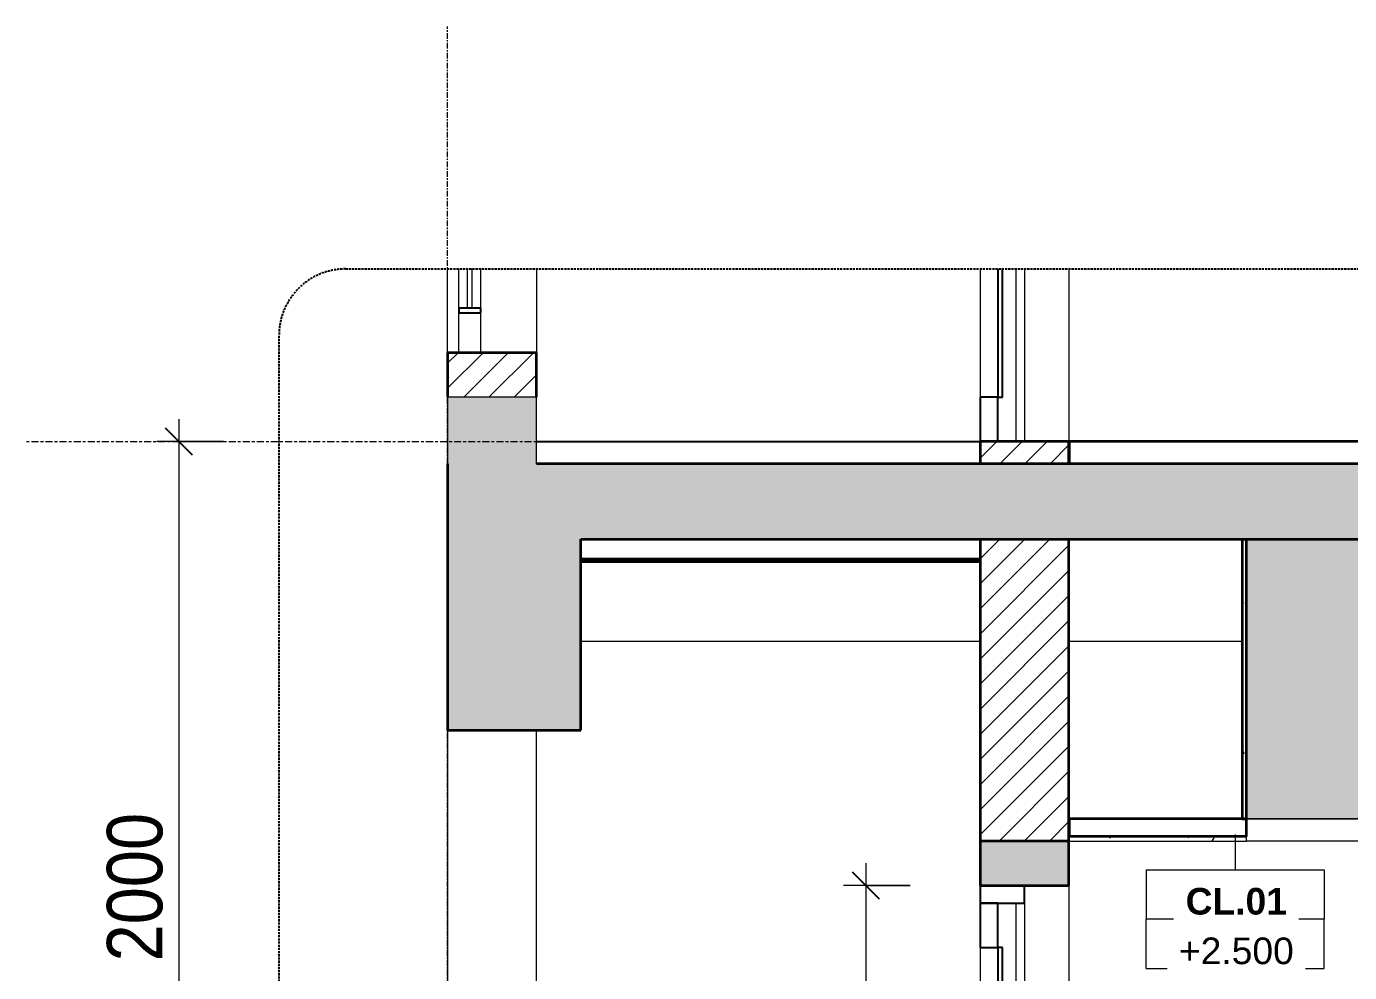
# Model space of a CAD drawing. Header units: millimetres. Extents: x 32270 to 221883, y 3811 to 78637.
# Drawn here: x 45254 to 48235, y 7804 to 9935 of the extents above; entities that cross this region are included whole.
import ezdxf

# ---------------------------------------------------------------- set-up
doc = ezdxf.new("R2010")
doc.units = ezdxf.units.MM
for name, pattern in [('Centre', [31.75, 6.35, -4.7625, 15.875, -4.7625]), ('Grid Line', [22.225, 12.7, -3.175, 3.175, -3.175]), ('Hidden', [7.14375, 4.7625, -2.38125]), ('IMPORT-CENTER _2_', [40.64, 25.4, -5.08, 5.08, -5.08])]:
    doc.linetypes.add(name, pattern=pattern)
for name, color, linetype, lineweight in [('0-4', 90, 'Continuous', 5), ('A-ANNO-DIMS', 211, 'Continuous', 9), ('A-ANNO-DIMS-50', 211, 'Continuous', 9), ('A-CLNG-1', 7, 'Continuous', 35), ('A-CLNG-2', 250, 'Continuous', 18), ('A-CLNG-FNSH-1', 250, 'Continuous', 18), ('A-CLNG-IDEN', 151, 'Continuous', 9), ('A-CLNG-PATT-1', 250, 'Continuous', 18), ('A-CLNG-PATT-2', 71, 'Continuous', 25), ('A-DETL-GENF', 92, 'Continuous', 18), ('A-DETL-GENF-3', 92, 'Hidden', 25), ('A-DETL-GENF-4', 9, 'Continuous', 18), ('A-DETL-MEDM', 33, 'Continuous', 35), ('A-DETL-THIN', 151, 'Continuous', 18), ('A-DOOR', 31, 'Continuous', 18), ('A-DOOR-5', 31, 'Continuous', 25), ('A-DOOR-FRAM', 31, 'Continuous', 25), ('A-DOOR-FRAM-1', 31, 'Continuous', 18), ('A-DOOR-GLAZ', 31, 'Continuous', 25), ('A-FLOR-FNSH-1', 7, 'Continuous', 35), ('A-FLOR-HRAL', 11, 'Continuous', 18), ('A-FLOR-HRAL-4', 11, 'Continuous', 25), ('A-FLOR-LEVL-2', 51, 'Centre', 9), ('A-WALL', 113, 'Continuous', 18), ('A-WALL-2', 7, 'Continuous', 35), ('A-WALL-PATT-2', 111, 'Continuous', 18), ('G-IMPT', 8, 'Continuous', 18), ('G-IMPT-2', 8, 'IMPORT-CENTER _2_', 18), ('M-EQPM', 50, 'Continuous', 18), ('M-EQPM-1', 50, 'Continuous', 25), ('S-BEAM-1', 250, 'Continuous', 18), ('S-COLS', 52, 'Continuous', 18), ('S-GRID-1', 1, 'Grid Line', 9)]:
    doc.layers.add(name, color=color, linetype=linetype, lineweight=lineweight)
doc.styles.add('Arial_1', font='arial.ttf', dxfattribs={"height": 60})
doc.styles.add('Arial_B_3', font='arialbd.ttf', dxfattribs={"height": 60})
doc.styles.add('UTM Avo', font='', dxfattribs={"width": 0.9, "height": 125})
doc.styles.get('UTM Avo').set_extended_font_data('UTM Avo')
doc.dimstyles.new('1_Dim_chi_tiet_2_5', dxfattribs={"dimscale": 304.8, "dimtxt": 124.912619, "dimasz": 0.19685, "dimexe": 0.164042, "dimexo": 0.0625, "dimgap": 0.016404, "dimtad": 1, "dimdec": 0, "dimrnd": 5, "dimzin": 0, "dimdsep": 46, "dimtxsty": 'UTM Avo', "dimblk1": 'OBLIQUE', "dimblk2": 'OBLIQUE', "dimsah": 1, "dimcen": 0.09, "dimdle": 0.164042, "dimazin": 0, "dimtfac": 1, "dimtdec": 4, "dimtix": 1, "dimtmove": 0, "dimatfit": 3, "dimfxl": 0.328084, "dimfxlon": 1, "dimtvp": 1, "dimtolj": 1, "dimtzin": 0, "dimarcsym": 2})
pattern_1 = [(0, (37692.33, 15875), (406.4, 101.6), [16.764, -288.036, 16.764, -288.036, -1625.6]), (0, (37692.33, 15875), (406.4, 101.6), [-609.6, 16.764, -592.836, 16.764, -288.036, -711.2]), (0, (37692.33, 15875), (406.4, 101.6), [-1524, 16.764, -186.436, 16.764, -491.236]), (120, (37844.73, 15925.8), (-291.1882, 301.1527), [16.764, -288.036, 16.764, -288.036, -1625.6]), (120, (37844.73, 15925.8), (-291.1882, 301.1527), [-609.6, 16.764, -592.836, 16.764, -288.036, -711.2]), (120, (37844.73, 15925.8), (-291.1882, 301.1527), [-1524, 16.764, -186.436, 16.764, -491.236]), (240, (37895.53, 16129), (-115.2118, -402.7527), [16.764, -288.036, 16.764, -288.036, -1625.6]), (240, (37895.53, 16129), (-115.2118, -402.7527), [-609.6, 16.764, -592.836, 16.764, -288.036, -711.2]), (240, (37895.53, 16129), (-115.2118, -402.7527), [-1524, 16.764, -186.436, 16.764, -491.236])]
pattern_2 = [(45, (50242.384, 15875), (-28.28427, 28.28427), [])]

# ---------------------------------------------------------------- blocks, each defined once
blk = doc.blocks.new('NCV_TKTC_KET CAU_rvt-2-TKCS_CĂN HỘ LOẠI 3A - MẶT CẮT 1')
at = {"layer": 'S-BEAM-1'}
for p, q in [((33952.6, 8735), (33952.6, 8780)), ((33952.6, 8550), (33952.6, 8730)), ((33952.6, 8550), (34852.6, 8550)), ((35052.6, 8550), (35442.4, 8550))]:
    blk.add_line(p, q, dxfattribs=at)
blk = doc.blocks.new('CL_01-VÁCH DỰNG THẠCH CAO CĂN HỘ LOẠI 1-5A - CL_01-VÁCH DỰNG THẠCH CAO CĂN HỘ LOẠI 1A-5-907636-TKCS_CĂN HỘ LOẠI 3A - MẶT CẮT 1')
at = {"layer": 'A-CLNG-PATT-1'}
h = blk.add_hatch(dxfattribs=at)
h.set_pattern_fill('FP_5', color=256, style=0, pattern_type=2)
h.set_pattern_definition(pattern_1)
h.paths.add_polyline_path([(35452.4, 8150), (35452.4, 8780), (35442.4, 8780), (35442.4, 8150)])
h.paths.add_polyline_path([(41052.6, 8150), (41062.6, 8150), (41062.6, 8780), (41052.6, 8780), (41052.6, 8432.2)])
at = {"layer": 'A-CLNG-PATT-2'}
h = blk.add_hatch(dxfattribs=at)
h.set_pattern_fill('FP_6', color=256, style=0, pattern_type=2)
h.set_pattern_definition([(0, (37692.334, 15875), (203.2, 50.8), [16.764, -135.636, 16.764, -135.636, -812.8]), (0, (37692.334, 15875), (203.2, 50.8), [-304.8, 16.764, -288.036, 16.764, -135.636, -355.6]), (0, (37692.334, 15875), (203.2, 50.8), [-762, 16.764, -84.836, 16.764, -237.236]), (120, (37768.534, 15900.4), (-145.5941, 150.57636), [16.764, -135.636, 16.764, -135.636, -812.8]), (120, (37768.534, 15900.4), (-145.5941, 150.57636), [-304.8, 16.764, -288.036, 16.764, -135.636, -355.6]), (120, (37768.534, 15900.4), (-145.5941, 150.57636), [-762, 16.764, -84.836, 16.764, -237.236]), (240, (37793.934, 16002), (-57.6059, -201.37636), [16.764, -135.636, 16.764, -135.636, -812.8]), (240, (37793.934, 16002), (-57.6059, -201.37636), [-304.8, 16.764, -288.036, 16.764, -135.636, -355.6]), (240, (37793.934, 16002), (-57.6059, -201.37636), [-762, 16.764, -84.836, 16.764, -237.236])])
h.paths.add_polyline_path([(35452.4, 8150), (41052.6, 8150), (41052.6, 8780), (38252.6, 8780), (38252.6, 8350), (37952.6, 8350), (37952.2, 8780), (35452.4, 8780), (35452.4, 8432.2)])
h.paths.add_polyline_path([(37932.2, 8300), (37152.2, 8300), (37152.2, 8600), (37952.2, 8600), (37952.2, 8300)])
at = {"layer": 'A-CLNG-1'}
for p, q in [((35442.4, 8780), (35442.4, 8150)), ((35452.4, 8150), (35452.4, 8780)), ((41062.6, 8780), (41052.6, 8780)), ((41052.6, 8780), (41052.6, 8150)), ((41062.6, 8150), (41062.6, 8780)), ((35442.4, 8150), (35452.4, 8150)), ((41052.6, 8150), (41062.6, 8150))]:
    blk.add_line(p, q, dxfattribs=at)
at = {"layer": 'A-CLNG-2'}
blk.add_line((41052.6, 8150), (35452.6, 8150), dxfattribs=at)
blk = doc.blocks.new('NCV_TKTC_TANG 2_rvt-2-TKCS_CĂN HỘ LOẠI 3A - MẶT CẮT 1')
at = {"layer": 'A-CLNG-PATT-1'}
h = blk.add_hatch(dxfattribs=at)
h.set_pattern_fill('FP_5', color=256, style=0, pattern_type=2)
h.set_pattern_definition(pattern_1)
h.paths.add_polyline_path([(33952.6, 8730), (34852.6, 8730), (34852.6, 8735), (33952.6, 8735)])
h = blk.add_hatch(dxfattribs=at)
h.set_pattern_fill('FP_5', color=256, style=0, pattern_type=2)
h.set_pattern_definition(pattern_1)
h.paths.add_polyline_path([(41052.6, 8100), (41852.6, 8100), (41852.6, 8110), (41052.6, 8110)])
h.paths.add_polyline_path([(35052.6, 8100), (35452.6, 8100), (35452.6, 8110), (35052.6, 8110)])
at = {"layer": 'A-CLNG-1'}
for p, q in [((34852.6, 8735), (33952.6, 8735)), ((34852.6, 8730), (34852.6, 8735)), ((33952.6, 8730), (34852.6, 8730)), ((35452.6, 8150), (35052.6, 8150)), ((35052.6, 8150), (35052.6, 8110)), ((35452.6, 8110), (35452.6, 8150)), ((35452.6, 8110), (35052.6, 8110))]:
    blk.add_line(p, q, dxfattribs=at)
at = {"layer": 'A-CLNG-2'}
for p, q in [((35452.6, 8150), (41052.6, 8150)), ((41052.6, 8100), (35452.6, 8100))]:
    blk.add_line(p, q, dxfattribs=at)
at = {"layer": 'A-CLNG-FNSH-1'}
for p, q in [((35052.6, 8110), (35052.6, 8100)), ((35452.6, 8100), (35452.6, 8110)), ((35052.6, 8100), (35452.6, 8100))]:
    blk.add_line(p, q, dxfattribs=at)
at = {"layer": 'A-CLNG-2'}
blk.add_blockref('CL_01-VÁCH DỰNG THẠCH CAO CĂN HỘ LOẠI 1-5A - CL_01-VÁCH DỰNG THẠCH CAO CĂN HỘ LOẠI 1A-5-907636-TKCS_CĂN HỘ LOẠI 3A - MẶT CẮT 1', (0, 0), dxfattribs=at)
blk = doc.blocks.new('NCV_TKTC_TANG 3 - 4_rvt-3-TKCS_CĂN HỘ LOẠI 3A - MẶT CẮT 1')
at = {"layer": 'A-FLOR-FNSH-1'}
for p, q in [((41852.6, 9000), (35052.6, 9000)), ((35052.6, 9000), (35052.6, 8950))]:
    blk.add_line(p, q, dxfattribs=at)
blk = doc.blocks.new('DEG_02-DEG_03 - DEG_02-2500x2400mm-CỬA ĐI 02 CÁNH TRƯỢT-625766-TKCS_CĂN HỘ LOẠI 3A - MẶT CẮT 1')
at = {"layer": 'A-DOOR'}
for p, q in [((34932.6, 7960), (34932.6, 5600)), ((34852.6, 7860), (34852.6, 5700))]:
    blk.add_line(p, q, dxfattribs=at)
at = {"layer": 'A-DOOR-5'}
for p, q in [((34892.6, 7960), (34852.6, 7960)), ((34852.6, 7960), (34852.6, 7860)), ((34892.6, 7860), (34892.6, 7960)), ((34852.6, 7860), (34892.6, 7860))]:
    blk.add_line(p, q, dxfattribs=at)
at = {"layer": 'A-DOOR-FRAM'}
for p, q in [((34852.6, 8000), (34852.6, 7960)), ((34952.6, 7960), (34952.6, 8000)), ((34852.6, 7960), (34952.6, 7960))]:
    blk.add_line(p, q, dxfattribs=at)
at = {"layer": 'A-DOOR-FRAM-1'}
blk.add_line((34952.6, 7960), (34952.6, 6807), dxfattribs=at)
at = {"layer": 'A-DOOR-GLAZ'}
for p, q in [((34902.6, 7860), (34892.6, 7860)), ((34892.6, 7860), (34892.6, 5700)), ((34902.6, 5700), (34902.6, 7860))]:
    blk.add_line(p, q, dxfattribs=at)
blk = doc.blocks.new('Railing - 50 x 10mm-V29-TKCS_CĂN HỘ LOẠI 3A - MẶT CẮT 1')
at = {"layer": 'A-FLOR-HRAL'}
for p, q in [((33677.6, 9300), (33677.6, 9388.6)), ((33727.6, 9300), (33727.6, 9388.6)), ((33677.6, 9200), (33677.6, 9290)), ((33727.6, 9200), (33727.6, 9290))]:
    blk.add_line(p, q, dxfattribs=at)
blk = doc.blocks.new('Railing - 10mm-V30-TKCS_CĂN HỘ LOẠI 3A - MẶT CẮT 1')
at = {"layer": 'A-FLOR-HRAL'}
for p, q in [((33697.6, 9300), (33697.6, 9388.6)), ((33707.6, 9300), (33707.6, 9388.6))]:
    blk.add_line(p, q, dxfattribs=at)
blk = doc.blocks.new('Railing - Railing-3235345-TKCS_CĂN HỘ LOẠI 3A - MẶT CẮT 1')
at = {"layer": 'A-FLOR-HRAL-4'}
for p, q in [((33727.564287, 9300), (33677.564287, 9300)), ((33677.564287, 9300), (33677.564287, 9290)), ((33677.564287, 9290), (33727.564287, 9290)), ((33727.564287, 9290), (33727.564287, 9300))]:
    blk.add_line(p, q, dxfattribs=at)
for name in ['Railing - 50 x 10mm-V29-TKCS_CĂN HỘ LOẠI 3A - MẶT CẮT 1', 'Railing - 10mm-V30-TKCS_CĂN HỘ LOẠI 3A - MẶT CẮT 1']:
    blk.add_blockref(name, (0, 0))
blk = doc.blocks.new('DEG_02-DEG_03 - DEG_02-2500x2400mm-CỬA ĐI 02 CÁNH TRƯỢT-V31-TKCS_CĂN HỘ LOẠI 3A - MẶT CẮT 1')
at = {"layer": 'A-DOOR'}
for p, q in [((34852.6, 9388.6), (34852.6, 9100)), ((34932.6, 9388.6), (34932.6, 9000))]:
    blk.add_line(p, q, dxfattribs=at)
at = {"layer": 'A-DOOR-5'}
for p, q in [((34892.6, 9100), (34852.6, 9100)), ((34852.6, 9100), (34852.6, 9000)), ((34892.6, 9000), (34892.6, 9100)), ((34852.6, 9000), (34892.6, 9000))]:
    blk.add_line(p, q, dxfattribs=at)
at = {"layer": 'A-DOOR-FRAM-1'}
blk.add_line((34952.6, 9388.6), (34952.6, 9000), dxfattribs=at)
at = {"layer": 'A-DOOR-GLAZ'}
for p, q in [((34892.6, 9388.6), (34892.6, 9100)), ((34902.6, 9100), (34902.6, 9388.6)), ((34892.6, 9100), (34902.6, 9100))]:
    blk.add_line(p, q, dxfattribs=at)
blk = doc.blocks.new('TKTC_XREF_251221_MB TANG 2-7 - TKTC_XREF_260130_MB TANG 2-5_dwg_$cc-4746808-TKCS_CĂN HỘ LOẠI 3A - MẶT CẮT 1')
at = {"layer": 'G-IMPT-2'}
for p, q in [((34697.1, 5600), (34850.1, 5600)), ((34773.6, 5600), (34773.6, 5600))]:
    blk.add_line(p, q, dxfattribs=at)
at = {"layer": 'M-EQPM'}
for p, q in [((34773.6, 5600), (34716.7, 5600)), ((34716.7, 5600), (34830.4, 5600)), ((34827.6, 5600), (34719.5, 5600)), ((34719.5, 5600), (34773.6, 5600)), ((34773.6, 5600), (34827.6, 5600)), ((34830.4, 5600), (34773.6, 5600))]:
    blk.add_line(p, q, dxfattribs=at)
blk = doc.blocks.new('TKTC_XREF_251221_MB TANG 2-7 - TKTC_XREF_260130_MB TANG 2-5_dwg_CUM U_DN100-4746796-TKCS_CĂN HỘ LOẠI 3A - MẶT CẮT 1')
at = {"layer": 'G-IMPT'}
for p, q in [((34703.9, 5600), (34702, 5600)), ((34702, 5600), (34717.3, 5600)), ((34703.9, 5600), (34706.7, 5600)), ((34715.4, 5600), (34703.9, 5600)), ((34705.3, 5600), (34713.9, 5600)), ((34843.3, 5600), (34705.6, 5600)), ((34706.7, 5600), (34712.5, 5600)), ((34707.1, 5600), (34708, 5600)), ((34707.1, 5600), (34712.2, 5600)), ((34708, 5600), (34711.2, 5600)), ((34708, 5600), (34711.2, 5600)), ((34708, 5600), (34711.2, 5600)), ((34711.2, 5600), (34712.2, 5600)), ((34712.5, 5600), (34715.4, 5600)), ((34835.3, 5600), (34713.6, 5600)), ((34713.6, 5600), (34717.6, 5600)), ((34717.3, 5600), (34715.4, 5600)), ((34831.3, 5600), (34717.6, 5600)), ((34835.3, 5600), (34831.3, 5600)), ((34833.5, 5600), (34831.6, 5600)), ((34831.6, 5600), (34847, 5600)), ((34833.5, 5600), (34836.4, 5600)), ((34845, 5600), (34833.5, 5600)), ((34835, 5600), (34843.6, 5600)), ((34836.4, 5600), (34842.2, 5600)), ((34836.7, 5600), (34837.7, 5600)), ((34836.7, 5600), (34841.8, 5600)), ((34837.7, 5600), (34840.9, 5600)), ((34837.7, 5600), (34840.9, 5600)), ((34837.7, 5600), (34840.9, 5600)), ((34840.9, 5600), (34841.8, 5600)), ((34842.2, 5600), (34845, 5600)), ((34847, 5600), (34845, 5600))]:
    blk.add_line(p, q, dxfattribs=at)
blk = doc.blocks.new('TKTC_XREF_251221_MB TANG 2-7 - TKTC_XREF_260130_MB TANG 2-5_dwg_$cc-V11-TKCS_CĂN HỘ LOẠI 3A - MẶT CẮT 1')
at = {"layer": 'G-IMPT-2'}
for p, q in [((34661.3, 5600), (34814.3, 5600)), ((34737.8, 5600), (34737.8, 5600))]:
    blk.add_line(p, q, dxfattribs=at)
at = {"layer": 'M-EQPM'}
for p, q in [((34737.8, 5600), (34683.7, 5600)), ((34683.7, 5600), (34737.8, 5600)), ((34737.8, 5600), (34725.2, 5600)), ((34725.2, 5600), (34737.8, 5600)), ((34737.8, 5600), (34750.3, 5600)), ((34750.3, 5600), (34737.8, 5600)), ((34794.6, 5600), (34794.6, 5600))]:
    blk.add_line(p, q, dxfattribs=at)
blk = doc.blocks.new('TKTC_XREF_251221_MB TANG 2-7 - TKTC_XREF_260130_MB TANG 2-5_dwg_CUM U_DN100-V12-TKCS_CĂN HỘ LOẠI 3A - MẶT CẮT 1')
at = {"layer": 'G-IMPT'}
for p, q in [((34737.8, 5600), (34670.7, 5600)), ((34670.7, 5600), (34737.8, 5600)), ((34737.8, 5600), (34678.4, 5600)), ((34678.4, 5600), (34737.8, 5600)), ((34737.8, 5600), (34737.8, 5600)), ((34802.6, 5600), (34737.8, 5600)), ((34802.6, 5600), (34737.8, 5600)), ((34802.6, 5600), (34737.8, 5600)), ((34802.6, 5600), (34737.8, 5600)), ((34804.5, 5600), (34802.6, 5600)), ((34802.6, 5600), (34804.5, 5600)), ((34804.5, 5600), (34802.6, 5600)), ((34802.6, 5600), (34804.5, 5600)), ((34809.3, 5600), (34804.5, 5600)), ((34804.5, 5600), (34809.3, 5600)), ((34804.5, 5600), (34809.3, 5600)), ((34804.5, 5600), (34809.3, 5600)), ((34809.3, 5600), (34804.5, 5600)), ((34804.5, 5600), (34809.3, 5600)), ((34804.5, 5600), (34809.3, 5600)), ((34804.5, 5600), (34809.3, 5600)), ((34809.3, 5600), (34809.3, 5600)), ((34809.3, 5600), (34809.3, 5600)), ((34810.3, 5600), (34815.7, 5600)), ((34815.7, 5600), (34810.3, 5600)), ((34810.3, 5600), (34815.7, 5600)), ((34815.7, 5600), (34810.3, 5600)), ((34816.7, 5600), (34815.7, 5600)), ((34815.7, 5600), (34816.7, 5600)), ((34816.7, 5600), (34815.7, 5600)), ((34815.7, 5600), (34816.7, 5600))]:
    blk.add_line(p, q, dxfattribs=at)
blk = doc.blocks.new('TKTC_XREF_251221_MB TANG 2-7 - TKTC_XREF_260130_MB TANG 2-5_dwg_THU NUOC - THU NUOC-444531-TKCS_MB TẦNG 1-4746804-TKCS_CĂN HỘ LOẠI 3A - MẶT CẮT 1')
at = {"layer": 'G-IMPT'}
for p, q in [((34278.6, 5600), (34128.6, 5600)), ((34128.6, 5600), (34278.6, 5600)), ((34253.6, 5600), (34153.6, 5600)), ((34153.6, 5600), (34253.6, 5600)), ((34248.6, 5600), (34158.6, 5600)), ((34158.6, 5600), (34248.6, 5600)), ((34158.6, 5600), (34248.6, 5600)), ((34248.6, 5600), (34158.6, 5600)), ((34171.5, 5600), (34171.5, 5600)), ((34171.5, 5600), (34171.5, 5600)), ((34171.5, 5600), (34171.5, 5600)), ((34171.5, 5600), (34195.6, 5600)), ((34195.6, 5600), (34171.5, 5600)), ((34235.7, 5600), (34171.5, 5600)), ((34171.5, 5600), (34235.7, 5600)), ((34235.7, 5600), (34171.5, 5600)), ((34171.5, 5600), (34235.7, 5600)), ((34183.8, 5600), (34183.8, 5600)), ((34183.8, 5600), (34183.8, 5600)), ((34223.3, 5600), (34183.8, 5600)), ((34183.8, 5600), (34223.3, 5600)), ((34223.3, 5600), (34183.8, 5600)), ((34183.8, 5600), (34223.3, 5600)), ((34193.8, 5600), (34193.8, 5600)), ((34193.8, 5600), (34193.8, 5600)), ((34213.4, 5600), (34193.8, 5600)), ((34193.8, 5600), (34213.4, 5600)), ((34213.4, 5600), (34193.8, 5600)), ((34193.8, 5600), (34213.4, 5600)), ((34235.7, 5600), (34211.6, 5600)), ((34211.6, 5600), (34235.7, 5600)), ((34213.4, 5600), (34213.4, 5600)), ((34213.4, 5600), (34213.4, 5600)), ((34223.3, 5600), (34223.3, 5600)), ((34223.3, 5600), (34223.3, 5600)), ((34235.7, 5600), (34235.7, 5600)), ((34235.7, 5600), (34235.7, 5600)), ((34235.7, 5600), (34235.7, 5600))]:
    blk.add_line(p, q, dxfattribs=at)
blk = doc.blocks.new('TKTC_XREF_251221_MB TANG 2-7 - TKTC_XREF_251221_MB TANG 2-7-V32-TKCS_CĂN HỘ LOẠI 3A - MẶT CẮT 1')
at = {"layer": 'M-EQPM'}
for p, q in [((34653, 9000), (34802.7, 9000)), ((34802.7, 9000), (34653, 9000)), ((34693.9, 9000), (34843.6, 9000)), ((34843.6, 9000), (34693.9, 9000)), ((34701.8, 9000), (34702.1, 9000)), ((34852.2, 9000), (34701.8, 9000)), ((34701.8, 9000), (34702.1, 9000)), ((34852.2, 9000), (34701.8, 9000)), ((34701.8, 9000), (34702.1, 9000)), ((34852.2, 9000), (34701.8, 9000)), ((34701.8, 9000), (34702.1, 9000)), ((34852.2, 9000), (34701.8, 9000)), ((34852.4, 9000), (34702, 9000)), ((34702, 9000), (34852.4, 9000)), ((34852.4, 9000), (34702, 9000)), ((34702, 9000), (34852.4, 9000)), ((34852.4, 9000), (34702, 9000)), ((34702, 9000), (34852.4, 9000)), ((34852.4, 9000), (34702, 9000)), ((34702, 9000), (34852.4, 9000)), ((34702.1, 9000), (34852.6, 9000)), ((34702.1, 9000), (34852.6, 9000)), ((34702.1, 9000), (34852.6, 9000)), ((34702.1, 9000), (34852.5, 9000)), ((34802.8, 9000), (34852.6, 9000)), ((34852.6, 9000), (34802.8, 9000)), ((34852.6, 9000), (34852.2, 9000)), ((34852.6, 9000), (34852.2, 9000)), ((34852.6, 9000), (34852.2, 9000)), ((34852.5, 9000), (34852.2, 9000))]:
    blk.add_line(p, q, dxfattribs=at)
at = {"layer": 'M-EQPM-1'}
blk.add_line((33852.6, 9000), (42767, 9000), dxfattribs=at)
for name, p in [('TKTC_XREF_251221_MB TANG 2-7 - TKTC_XREF_260130_MB TANG 2-5_dwg_THU NUOC - THU NUOC-444531-TKCS_MB TẦNG 1-4746804-TKCS_CĂN HỘ LOẠI 3A - MẶT CẮT 1', (0, 3400)), ('TKTC_XREF_251221_MB TANG 2-7 - TKTC_XREF_260130_MB TANG 2-5_dwg_THU NUOC - THU NUOC-444531-TKCS_MB TẦNG 1-4746804-TKCS_CĂN HỘ LOẠI 3A - MẶT CẮT 1', (0, 3400)), ('TKTC_XREF_251221_MB TANG 2-7 - TKTC_XREF_260130_MB TANG 2-5_dwg_THU NUOC - THU NUOC-444531-TKCS_MB TẦNG 1-4746804-TKCS_CĂN HỘ LOẠI 3A - MẶT CẮT 1', (0, 3400)), ('TKTC_XREF_251221_MB TANG 2-7 - TKTC_XREF_260130_MB TANG 2-5_dwg_THU NUOC - THU NUOC-444531-TKCS_MB TẦNG 1-4746804-TKCS_CĂN HỘ LOẠI 3A - MẶT CẮT 1', (0, 3400)), ('TKTC_XREF_251221_MB TANG 2-7 - TKTC_XREF_260130_MB TANG 2-5_dwg_THU NUOC - THU NUOC-444531-TKCS_MB TẦNG 1-4746804-TKCS_CĂN HỘ LOẠI 3A - MẶT CẮT 1', (0, 3400)), ('TKTC_XREF_251221_MB TANG 2-7 - TKTC_XREF_260130_MB TANG 2-5_dwg_THU NUOC - THU NUOC-444531-TKCS_MB TẦNG 1-4746804-TKCS_CĂN HỘ LOẠI 3A - MẶT CẮT 1', (0, 3400)), ('TKTC_XREF_251221_MB TANG 2-7 - TKTC_XREF_260130_MB TANG 2-5_dwg_$cc-V11-TKCS_CĂN HỘ LOẠI 3A - MẶT CẮT 1', (0, 3400)), ('TKTC_XREF_251221_MB TANG 2-7 - TKTC_XREF_260130_MB TANG 2-5_dwg_CUM U_DN100-V12-TKCS_CĂN HỘ LOẠI 3A - MẶT CẮT 1', (0, 3400)), ('TKTC_XREF_251221_MB TANG 2-7 - TKTC_XREF_260130_MB TANG 2-5_dwg_$cc-4746808-TKCS_CĂN HỘ LOẠI 3A - MẶT CẮT 1', (0, 3400)), ('TKTC_XREF_251221_MB TANG 2-7 - TKTC_XREF_260130_MB TANG 2-5_dwg_$cc-4746808-TKCS_CĂN HỘ LOẠI 3A - MẶT CẮT 1', (0, 3400)), ('TKTC_XREF_251221_MB TANG 2-7 - TKTC_XREF_260130_MB TANG 2-5_dwg_$cc-4746808-TKCS_CĂN HỘ LOẠI 3A - MẶT CẮT 1', (0, 3400)), ('TKTC_XREF_251221_MB TANG 2-7 - TKTC_XREF_260130_MB TANG 2-5_dwg_$cc-4746808-TKCS_CĂN HỘ LOẠI 3A - MẶT CẮT 1', (0, 3400)), ('TKTC_XREF_251221_MB TANG 2-7 - TKTC_XREF_260130_MB TANG 2-5_dwg_CUM U_DN100-4746796-TKCS_CĂN HỘ LOẠI 3A - MẶT CẮT 1', (0, 3400)), ('TKTC_XREF_251221_MB TANG 2-7 - TKTC_XREF_260130_MB TANG 2-5_dwg_CUM U_DN100-4746796-TKCS_CĂN HỘ LOẠI 3A - MẶT CẮT 1', (0, 3400)), ('TKTC_XREF_251221_MB TANG 2-7 - TKTC_XREF_260130_MB TANG 2-5_dwg_CUM U_DN100-4746796-TKCS_CĂN HỘ LOẠI 3A - MẶT CẮT 1', (0, 3400)), ('TKTC_XREF_251221_MB TANG 2-7 - TKTC_XREF_260130_MB TANG 2-5_dwg_CUM U_DN100-4746796-TKCS_CĂN HỘ LOẠI 3A - MẶT CẮT 1', (0, 3400)), ('TKTC_XREF_251221_MB TANG 2-7 - TKTC_XREF_260130_MB TANG 2-5_dwg_$cc-V11-TKCS_CĂN HỘ LOẠI 3A - MẶT CẮT 1', (40.9, 3400)), ('TKTC_XREF_251221_MB TANG 2-7 - TKTC_XREF_260130_MB TANG 2-5_dwg_CUM U_DN100-V12-TKCS_CĂN HỘ LOẠI 3A - MẶT CẮT 1', (40.9, 3400))]:
    blk.add_blockref(name, p)
blk = doc.blocks.new('BORDER VIEW - BORDER VIEW-3699927-TKCS_CĂN HỘ LOẠI 3A - MẶT CẮT 1')
at = {"layer": 'A-DETL-GENF-3'}
for p, q in [((33422.6, 9388.6), (42617, 9388.6)), ((33272.6, 5090), (33272.6, 9238.6))]:
    blk.add_line(p, q, dxfattribs=at)
blk.add_arc((33422.6, 9238.6), 150, 90, 180, dxfattribs=at)
blk = doc.blocks.new('DIMBLOCK49-TKCS_CĂN HỘ LOẠI 3A - MẶT CẮT 1')
at = {"layer": 'A-ANNO-DIMS-50'}
for p, q in [((45597.3, 9050), (45597.3, 7000)), ((45697.3, 9000), (45547.3, 9000)), ((45597.3, 9000), (45697.3, 9000)), ((45697.3, 7000), (45547.3, 7000)), ((45597.3, 7000), (45697.3, 7000))]:
    blk.add_line(p, q, dxfattribs=at)
at = {"layer": 'A-ANNO-DIMS-50', "lineweight": 25}
for p, q in [((45597.3, 9000), (45567.3, 9030)), ((45597.3, 9000), (45627.3, 8970)), ((45597.3, 7000), (45567.3, 7030)), ((45597.3, 7000), (45627.3, 6970))]:
    blk.add_line(p, q, dxfattribs=at)
at = {"layer": 'A-ANNO-DIMS-50', "color": 0, "insert": (45434.9, 7828.8), "char_height": 125, "width": 410.824, "attachment_point": 1, "rotation": 90, "line_spacing_factor": 1.110334, "style": 'UTM Avo'}
blk.add_mtext('2000', dxfattribs=at)
blk = doc.blocks.new('_Oblique')
at = {"color": 0, "linetype": 'ByBlock', "lineweight": -2}
blk.add_line((-0.5, -0.5), (0.5, 0.5), dxfattribs=at)
blk = doc.blocks.new('DIMBLOCK51-TKCS_CĂN HỘ LOẠI 3A - MẶT CẮT 1')
at = {"layer": 'A-ANNO-DIMS-50'}
for p, q in [((47144.9, 8050), (47144.9, 5550)), ((47244.9, 8000), (47094.9, 8000)), ((47144.9, 8000), (47244.9, 8000)), ((47244.9, 5600), (47094.9, 5600)), ((47144.9, 5600), (47244.9, 5600))]:
    blk.add_line(p, q, dxfattribs=at)
at = {"layer": 'A-ANNO-DIMS-50', "lineweight": 25}
for p, q in [((47144.9, 8000), (47114.9, 8030)), ((47144.9, 8000), (47174.9, 7970)), ((47144.9, 5600), (47114.9, 5630)), ((47144.9, 5600), (47174.9, 5570))]:
    blk.add_line(p, q, dxfattribs=at)
at = {"layer": 'A-ANNO-DIMS-50', "color": 0, "insert": (46982.5, 6628.8), "char_height": 125, "width": 410.824, "attachment_point": 1, "rotation": 90, "line_spacing_factor": 1.110334, "style": 'UTM Avo'}
blk.add_mtext('2400', dxfattribs=at)
blk = doc.blocks.new('M_Ceiling Tag w Height - M_Ceiling Tag w Height-4076435-TKCS_CĂN HỘ LOẠI 3A - MẶT CẮT 1')
at = {"layer": 'A-CLNG-IDEN'}
for p, q in [((40965.6, 7942.3), (40965.6, 7831.1)), ((40965.6, 7942.3), (41366.8, 7942.3)), ((41366.8, 7942.3), (41366.8, 7831.1)), ((40965.6, 7719.7), (40965.6, 7831.1)), ((41366.8, 7831.1), (40965.6, 7831.1)), ((41366.8, 7719.7), (41366.8, 7831.1)), ((40965.6, 7719.7), (41366.8, 7719.7))]:
    blk.add_line(p, q, dxfattribs=at)

msp = doc.modelspace()

# ---------------------------------------------------------------- hatches: boundary and pattern name
at = {"layer": 'A-DETL-GENF-4'}
h = msp.add_hatch(dxfattribs=at)
h.set_pattern_fill('FP_3', color=256, style=0, pattern_type=2)
h.set_pattern_definition([(50, (50242.38, 15875), (364.368, -31.878), [38.1, -419.1]), (355, (50242.4, 15875), (-70.486, 382.113), [30.48, -335.28]), (100.451, (50272.75, 15872.34), (293.885, 350.233), [32.38, -356.18]), (46.184, (50242.4, 15976.6), (542.158, -84.086), [57.15, -628.65]), (96.636, (50287.56, 15969.6), (474.805, 494.855), [48.57, -534.27]), (351.184, (50242.4, 15976.6), (474.81, 494.85), [45.72, -502.92]), (21, (50293.18, 15951.2), (303.2285, -204.5305), [38.1, -419.1]), (326, (50293.2, 15951.2), (123.604, 368.376), [30.48, -335.28]), (71.451, (50318.45, 15934.16), (426.834, 163.843), [32.38, -356.18]), (37.5, (50242.38, 15875), (6.1766, 169.1102), [3.353, -327.863, 3.353, -337.007, -336.55]), (37.5, (50242.38, 15875), (6.1766, 169.1102), [-671.576, 3.353, -333.197]), (7.5, (50242.38, 15875), (133.639, 200.3615), [3.353, -190.703, 3.353, -320.243, -128.27]), (7.5, (50242.38, 15875), (133.639, 200.3615), [-517.652, 3.353, -124.917]), (327.5, (50129.1, 15875), (271.1818, -11.4584), [3.353, -123.647, 3.353, -392.887, -525.78]), (327.5, (50129.1, 15875), (271.1818, -11.4584), [-523.24, 3.353, -522.427]), (317.5, (50078.3, 15875), (296.2585, 50.853), [3.353, -161.747, 3.353, -259.791, -373.38]), (317.5, (50078.3, 15875), (296.2585, 50.853), [-428.244, 3.353, -370.027]), (45, (50242.38, 15875), (-125.7236, 125.7236), []), (45, (50242.38, 16065.5), (-125.7236, 125.7236), [])])
h.paths.add_polyline_path([(50802.6, 4950), (50802.6, 5380), (54402.7, 5380), (54402.7, 5100), (54602.7, 5100), (54602.7, 5360), (55317, 5360), (55317, 5530), (54602.7, 5530), (54602.7, 5550), (46402.6, 5550), (46402.6, 5700), (46202.6, 5700), (46202.6, 4950), (46502.6, 4950), (46502.6, 5380), (50502.7, 5380), (50502.7, 4950), (50568.2, 4950)])
h.paths.add_polyline_path([(54583.7, 7800), (54602.7, 7800), (54602.7, 7900), (54402.7, 7900), (54402.7, 7800), (54416.4, 7800)])
h.paths.add_polyline_path([(47602.6, 8000), (47602.6, 8100), (47402.6, 8100), (47402.6, 8000)])
h.paths.add_polyline_path([(50502.7, 8350), (50802.6, 8350), (50802.6, 8785), (54402.7, 8785), (54402.7, 8500), (54602.7, 8500), (54602.7, 8760), (55317, 8760), (55317, 8930), (54602.7, 8930), (54602.7, 8950), (46402.6, 8950), (46402.6, 9100), (46202.6, 9100), (46202.6, 8350), (46502.6, 8350), (46502.6, 8780), (50502.7, 8780), (50502.7, 8432.2)])
at = {"layer": 'A-WALL-PATT-2'}
h = msp.add_hatch(dxfattribs=at)
h.set_pattern_fill('FP_8', color=256, style=0, pattern_type=2)
h.set_pattern_definition(pattern_2)
h.paths.add_polyline_path([(46402.6, 9100), (46402.6, 9200), (46202.6, 9200), (46202.6, 9100), (46218.1, 9100)])
h = msp.add_hatch(dxfattribs=at)
h.set_pattern_fill('FP_8', color=256, style=0, pattern_type=2)
h.set_pattern_definition(pattern_2)
h.paths.add_polyline_path([(47402.6, 8950), (47602.6, 8950), (47602.6, 9000), (47402.6, 9000)])
h = msp.add_hatch(dxfattribs=at)
h.set_pattern_fill('FP_8', color=256, style=0, pattern_type=2)
h.set_pattern_definition(pattern_2)
h.paths.add_polyline_path([(47402.6, 5550), (47602.6, 5550), (47602.6, 5600), (47402.6, 5600)])
h.paths.add_polyline_path([(47402.6, 8100), (47602.6, 8100), (47602.6, 8780), (47402.6, 8780), (47402.6, 8432.2)])

# ---------------------------------------------------------------- linework, layer by layer
at = {"layer": 'A-CLNG-IDEN'}
msp.add_line((47976.8, 8114.9), (47976.8, 8035.3), dxfattribs=at)
at = {"layer": 'A-DETL-MEDM'}
for p, q in [((46202.6, 8950), (46202.6, 8350)), ((54602.7, 8950), (46402.6, 8950)), ((46502.6, 8350), (46502.6, 8780)), ((46502.6, 8780), (50502.7, 8780)), ((46202.6, 8350), (46502.6, 8350)), ((47602.6, 8100), (47402.6, 8100)), ((47402.6, 8100), (47402.6, 8000)), ((47602.6, 8000), (47602.6, 8100)), ((47402.6, 8000), (47602.6, 8000))]:
    msp.add_line(p, q, dxfattribs=at)
at = {"layer": 'A-DETL-THIN'}
for p, q in [((46402.6, 9100), (46202.6, 9100)), ((46202.6, 9100), (46202.6, 8950)), ((46402.6, 8950), (46402.6, 9100))]:
    msp.add_line(p, q, dxfattribs=at)
at = {"layer": 'A-FLOR-LEVL-2'}
msp.add_line((45253.7, 9000), (56128.4, 9000), dxfattribs=at)
at = {"layer": 'A-WALL'}
for p, q in [((46202.6, 9200), (46202.6, 9388.6)), ((46402.6, 9388.6), (46402.6, 9200)), ((47602.6, 9388.6), (47602.6, 9000)), ((47602.6, 8000), (47602.6, 5600))]:
    msp.add_line(p, q, dxfattribs=at)
at = {"layer": 'A-WALL-2'}
for p, q in [((46402.6, 9200), (46202.6, 9200)), ((46202.6, 9200), (46202.6, 9100)), ((46402.6, 9100), (46402.6, 9200)), ((47602.6, 9000), (47402.6, 9000)), ((47402.6, 9000), (47402.6, 8950)), ((47602.6, 8950), (47602.6, 9000)), ((47402.6, 8780), (47402.6, 8100)), ((47602.6, 8100), (47602.6, 8780))]:
    msp.add_line(p, q, dxfattribs=at)
at = {"layer": 'S-COLS'}
for p, q in [((46202.6, 8350), (46202.6, 5800)), ((46402.6, 5800), (46402.6, 8350))]:
    msp.add_line(p, q, dxfattribs=at)
at = {"layer": 'S-GRID-1'}
for p, q in [((46202.6, 8684.7), (46202.6, 9934.7)), ((46202.6, 5552.3), (46202.6, 8684.7))]:
    msp.add_line(p, q, dxfattribs=at)

# ---------------------------------------------------------------- block references
at = {"layer": '0-4'}
for name in ['NCV_TKTC_TANG 3 - 4_rvt-3-TKCS_CĂN HỘ LOẠI 3A - MẶT CẮT 1', 'NCV_TKTC_TANG 2_rvt-2-TKCS_CĂN HỘ LOẠI 3A - MẶT CẮT 1', 'NCV_TKTC_KET CAU_rvt-2-TKCS_CĂN HỘ LOẠI 3A - MẶT CẮT 1']:
    msp.add_blockref(name, (12550.1, 0), dxfattribs=at)
at = {"layer": 'A-CLNG-IDEN'}
msp.add_blockref('M_Ceiling Tag w Height - M_Ceiling Tag w Height-4076435-TKCS_CĂN HỘ LOẠI 3A - MẶT CẮT 1', (6810.6, 93), dxfattribs=at)
at = {"layer": 'A-DETL-GENF'}
msp.add_blockref('BORDER VIEW - BORDER VIEW-3699927-TKCS_CĂN HỘ LOẠI 3A - MẶT CẮT 1', (12550.1, 0), dxfattribs=at)
at = {"layer": 'A-DOOR'}
for name in ['DEG_02-DEG_03 - DEG_02-2500x2400mm-CỬA ĐI 02 CÁNH TRƯỢT-V31-TKCS_CĂN HỘ LOẠI 3A - MẶT CẮT 1', 'DEG_02-DEG_03 - DEG_02-2500x2400mm-CỬA ĐI 02 CÁNH TRƯỢT-625766-TKCS_CĂN HỘ LOẠI 3A - MẶT CẮT 1']:
    msp.add_blockref(name, (12550.1, 0), dxfattribs=at)
at = {"layer": 'A-FLOR-HRAL'}
msp.add_blockref('Railing - Railing-3235345-TKCS_CĂN HỘ LOẠI 3A - MẶT CẮT 1', (12550.1, 0), dxfattribs=at)
at = {"layer": 'M-EQPM'}
msp.add_blockref('TKTC_XREF_251221_MB TANG 2-7 - TKTC_XREF_251221_MB TANG 2-7-V32-TKCS_CĂN HỘ LOẠI 3A - MẶT CẮT 1', (12550.1, 0), dxfattribs=at)

# ---------------------------------------------------------------- dimensions: what is measured, and where the dimension line sits
at = {"layer": 'A-ANNO-DIMS'}
for base, p1, p2, override, picture, middle in [((45597.3, 7000), (45697.3, 9000), (45697.3, 7000), {"dimpost": '<>', "dimfxl": 2000}, 'DIMBLOCK49-TKCS_CĂN HỘ LOẠI 3A - MẶT CẮT 1', (45527.6, 8000)), ((47144.9, 5600), (47244.9, 8000), (47244.9, 5600), {"dimpost": '<>', "dimfxl": 2400}, 'DIMBLOCK51-TKCS_CĂN HỘ LOẠI 3A - MẶT CẮT 1', (47075.2, 6800))]:
    dim = msp.add_linear_dim(base=base, p1=p1, p2=p2, angle=90, dimstyle='1_Dim_chi_tiet_2_5', override=override, dxfattribs=at)
    dim.commit()
    dim.dimension.update_dxf_attribs({"geometry": picture, "text_midpoint": middle})

# ---------------------------------------------------------------- next in the draw order: texts
at = {"layer": 'A-CLNG-IDEN', "char_height": 60, "attachment_point": 5, "line_spacing_factor": 0.936439, "bg_fill": 3, "box_fill_scale": 1.25, "bg_fill_color": 256, "bg_fill_true_color": 13158600, "bg_fill_transparency": 0}
for s, insert, width, style in [('\\pt634.9998,1270.0002,1905,2539.9998,3175.0002,3810,4444.9998,5080.0002,5715,6349.9998,6985.0002,7620,8254.9998,8890.0002,9525,10159.9998,10795.0002,11430,12064.9998,12700.0002,13335,13969.9998,14605.0002,15240,15874.9998,16510.0002,17145,17779.9998,18415.0002,19050,19684.9998,20320.0002;CL.01', (47979.6, 7964), 251.5, 'Arial_B_3'), ('\\pt634.9998,1270.0002,1905,2539.9998,3175.0002,3810,4444.9998,5080.0002,5715,6349.9998,6985.0002,7620,8254.9998,8890.0002,9525,10159.9998,10795.0002,11430,12064.9998,12700.0002,13335,13969.9998,14605.0002,15240,15874.9998,16510.0002,17145,17779.9998,18415.0002,19050,19684.9998,20320.0002;+2.500', (47979.8, 7852.3), 281, 'Arial_1')]:
    msp.add_mtext(s, dxfattribs=dict(at, insert=insert, width=width, style=style))

doc.saveas('drawing.dxf')
